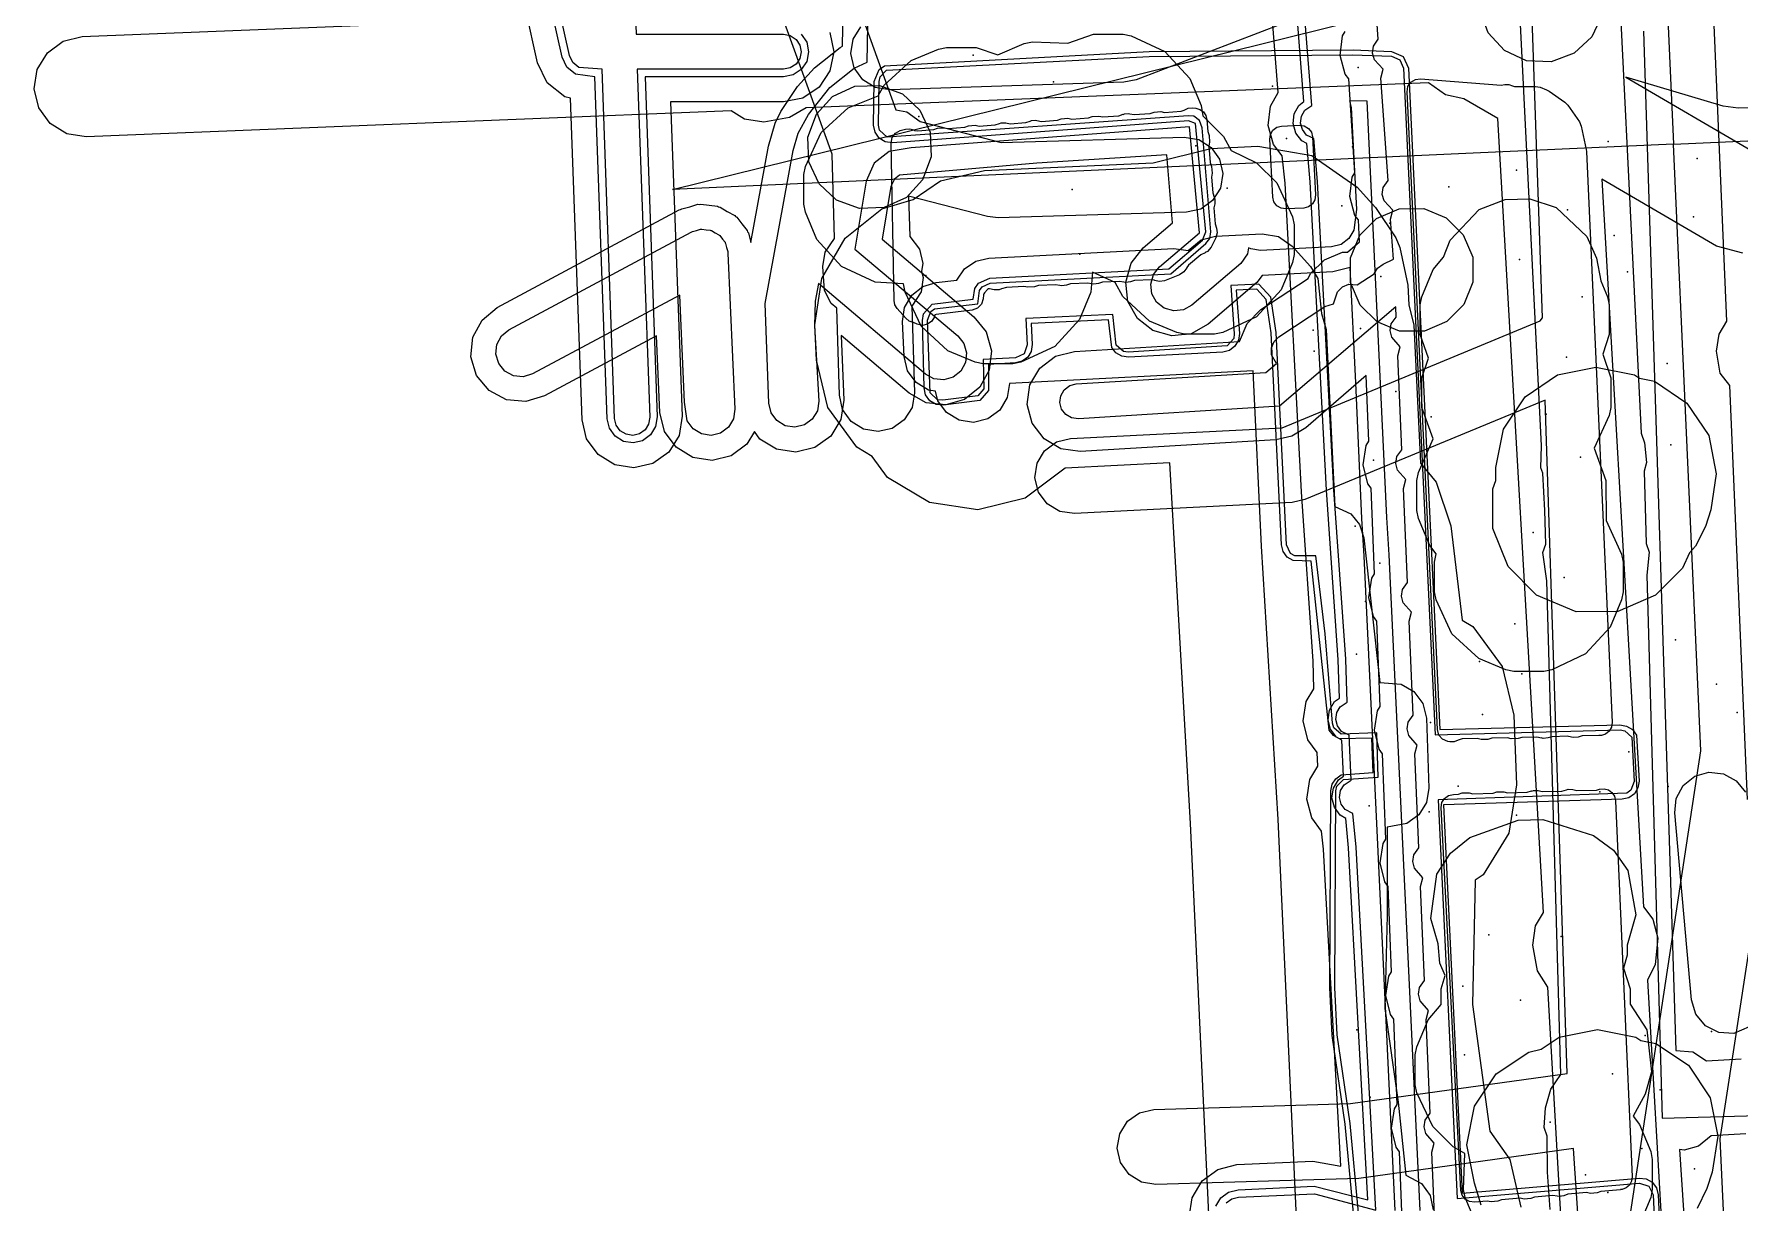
# Model space of a CAD drawing. Header units: metres. Extents: x -3943 to -3664, y 4962 to 6622.
# Drawn here: x -3943.2 to -3875.1, y 6234 to 6280.6 of the extents above; entities that cross this region are included whole.
import ezdxf

# ---------------------------------------------------------------- set-up
doc = ezdxf.new("R2010")
doc.units = ezdxf.units.M
for name, color, linetype in [('AI_GREENING_EXCLUSIONS', 1, 'Continuous'), ('AI_GREENING_LAWN', 82, 'Continuous'), ('AI_GREENING_REJECTED', 6, 'Continuous')]:
    doc.layers.add(name, color=color, linetype=linetype)

msp = doc.modelspace()

# ---------------------------------------------------------------- linework, layer by layer
at = {"layer": 'AI_GREENING_EXCLUSIONS'}
for points in [[(-3879.584, 6316.219), (-3877.774, 6276.26), (-3885.766, 6275.898), (-3917.733, 6274.45), (-3884.736, 6282.618), (-3879.584, 6316.219)], [(-3883.441, 6284.468), (-3882.455, 6284.429), (-3881.573, 6284.02), (-3880.926, 6283.321), (-3880.585, 6282.404), (-3880.624, 6281.418), (-3881.033, 6280.536), (-3881.732, 6279.889), (-3882.649, 6279.548), (-3883.635, 6279.587), (-3884.517, 6279.996), (-3885.164, 6280.695), (-3885.505, 6281.612), (-3885.466, 6282.598), (-3885.057, 6283.48), (-3884.358, 6284.127), (-3883.441, 6284.468)], [(-3909.273, 6278.613), (-3908.2, 6279.601), (-3907.116, 6280.054), (-3906.794, 6280.12), (-3905.607, 6280.12), (-3904.743, 6279.828), (-3903.686, 6280.271), (-3903.363, 6280.336), (-3901.947, 6280.289), (-3900.927, 6280.646), (-3899.739, 6280.646), (-3899.417, 6280.581), (-3898.07, 6279.951), (-3897.082, 6278.877), (-3896.629, 6277.794), (-3896.564, 6277.385), (-3895.729, 6276.558), (-3895.432, 6276.008), (-3894.421, 6275.518), (-3893.61, 6274.708), (-3892.98, 6273.361), (-3892.914, 6273.039), (-3892.914, 6271.851), (-3892.98, 6271.529), (-3893.433, 6270.445), (-3894.421, 6269.372), (-3895.767, 6268.741), (-3896.09, 6268.676), (-3897.277, 6268.676), (-3897.6, 6268.741), (-3898.683, 6269.194), (-3899.757, 6270.182), (-3900.054, 6270.731), (-3900.966, 6271.155), (-3901.031, 6270.344), (-3901.484, 6269.26), (-3902.472, 6268.187), (-3903.819, 6267.556), (-3904.141, 6267.491), (-3905.329, 6267.491), (-3905.651, 6267.556), (-3906.734, 6268.009), (-3907.808, 6268.997), (-3908.439, 6270.344), (-3908.504, 6270.684), (-3909.634, 6270.749), (-3910.98, 6271.38), (-3911.968, 6272.454), (-3912.422, 6273.537), (-3912.487, 6273.859), (-3912.487, 6275.047), (-3912.422, 6275.369), (-3911.791, 6276.716), (-3910.717, 6277.704), (-3909.522, 6278.18), (-3909.273, 6278.613)], [(-3874.791, 6212.249), (-3882.782, 6211.877), (-3914.748, 6210.387), (-3881.761, 6218.598), (-3876.678, 6252.046), (-3877.774, 6276.26), (-3869.782, 6276.622), (-3837.815, 6278.07), (-3870.813, 6269.902), (-3875.924, 6236.563), (-3875.164, 6220.241), (-3874.791, 6212.249)], [(-3909.466, 6278.604), (-3908.549, 6278.263), (-3907.85, 6277.616), (-3907.441, 6276.734), (-3907.402, 6275.748), (-3907.743, 6274.831), (-3908.39, 6274.132), (-3909.272, 6273.723), (-3910.258, 6273.684), (-3911.175, 6274.025), (-3911.874, 6274.672), (-3912.283, 6275.554), (-3912.322, 6276.54), (-3911.981, 6277.457), (-3911.334, 6278.156), (-3910.452, 6278.565), (-3909.466, 6278.604)], [(-3888.013, 6262.829), (-3887.948, 6263.152), (-3887.361, 6264.499), (-3887.814, 6265.749), (-3887.814, 6266.936), (-3887.556, 6267.722), (-3887.878, 6268.66), (-3887.878, 6269.847), (-3887.813, 6270.169), (-3887.36, 6271.253), (-3886.956, 6271.742), (-3886.687, 6272.423), (-3885.527, 6273.645), (-3884.497, 6274.052), (-3883.503, 6274.079), (-3882.453, 6273.727), (-3881.229, 6272.568), (-3880.843, 6271.712), (-3880.669, 6270.799), (-3880.405, 6270.169), (-3880.34, 6269.847), (-3880.34, 6268.66), (-3880.599, 6267.874), (-3880.276, 6266.936), (-3880.276, 6265.749), (-3880.341, 6265.427), (-3880.945, 6264.12), (-3880.474, 6262.829), (-3880.464, 6261.233), (-3879.843, 6259.901), (-3879.778, 6259.578), (-3879.778, 6258.391), (-3879.843, 6258.069), (-3880.296, 6256.985), (-3881.284, 6255.912), (-3882.63, 6255.281), (-3882.953, 6255.216), (-3884.14, 6255.216), (-3884.463, 6255.281), (-3885.546, 6255.734), (-3886.62, 6256.722), (-3887.251, 6258.069), (-3887.316, 6258.391), (-3887.316, 6259.578), (-3887.249, 6259.905), (-3887.494, 6260.236), (-3887.948, 6261.319), (-3888.013, 6261.642), (-3888.013, 6262.829)], [(-3885.781, 6271.743), (-3885.776, 6270.756), (-3886.146, 6269.857), (-3886.815, 6269.18), (-3887.716, 6268.798), (-3888.703, 6268.793), (-3889.602, 6269.163), (-3890.279, 6269.832), (-3890.661, 6270.733), (-3890.666, 6271.72), (-3890.296, 6272.619), (-3889.627, 6273.296), (-3888.726, 6273.678), (-3887.739, 6273.683), (-3886.84, 6273.313), (-3886.163, 6272.644), (-3885.781, 6271.743)], [(-3916.556, 6272.867), (-3916.389, 6272.842), (-3916.222, 6272.826), (-3916.197, 6272.813), (-3916.17, 6272.809), (-3916.026, 6272.721), (-3915.877, 6272.642), (-3915.86, 6272.621), (-3915.836, 6272.607), (-3915.737, 6272.471), (-3915.63, 6272.341), (-3915.622, 6272.314), (-3915.605, 6272.292), (-3915.565, 6272.129), (-3915.516, 6271.968), (-3915.519, 6271.94), (-3915.512, 6271.913), (-3915.233, 6265.68), (-3915.291, 6265.295), (-3915.493, 6264.961), (-3915.808, 6264.73), (-3916.187, 6264.637), (-3916.572, 6264.696), (-3916.906, 6264.898), (-3917.137, 6265.212), (-3917.247, 6265.964), (-3917.439, 6270.236), (-3923.309, 6267.089), (-3923.682, 6266.976), (-3924.07, 6267.013), (-3924.415, 6267.197), (-3924.663, 6267.498), (-3924.776, 6267.871), (-3924.739, 6268.26), (-3924.555, 6268.604), (-3924.254, 6268.852), (-3916.983, 6272.75), (-3916.957, 6272.758), (-3916.935, 6272.774), (-3916.771, 6272.814), (-3916.61, 6272.864), (-3916.583, 6272.861), (-3916.556, 6272.867)], [(-3883.694, 6266.18), (-3882.397, 6267.048), (-3880.866, 6267.352), (-3879.335, 6267.048), (-3879.136, 6266.914), (-3878.533, 6266.795), (-3877.236, 6265.927), (-3876.368, 6264.63), (-3876.064, 6263.099), (-3876.285, 6261.658), (-3876.497, 6261.003), (-3876.89, 6260.213), (-3877.139, 6259.946), (-3877.411, 6259.333), (-3878.491, 6258.253), (-3880, 6257.606), (-3881.661, 6257.59), (-3883.247, 6258.253), (-3884.37, 6259.397), (-3884.99, 6260.919), (-3884.99, 6262.503), (-3884.866, 6262.839), (-3884.866, 6263.352), (-3884.562, 6264.883), (-3883.694, 6266.18)]]:
    msp.add_lwpolyline(points, close=True, dxfattribs=at)
for points in [[(-3874.817, 6250.11), (-3875.53, 6266.629), (-3875.905, 6267.119), (-3876.057, 6267.997), (-3875.944, 6268.676), (-3875.64, 6269.188), (-3877.52, 6313.067)], [(-3882.697, 6233.743), (-3882.807, 6235.237), (-3882.811, 6236.675), (-3882.929, 6237.018), (-3882.88, 6237.797), (-3882.663, 6238.547), (-3882.274, 6239.133), (-3882.832, 6258.83), (-3882.982, 6259.965), (-3882.873, 6260.288), (-3882.911, 6261.632), (-3882.985, 6263.121), (-3883.072, 6263.338), (-3883.04, 6264.217), (-3884.272, 6289.062)], [(-3882.697, 6233.743), (-3882.807, 6235.237), (-3882.811, 6236.675), (-3882.929, 6237.018), (-3882.88, 6237.797), (-3882.663, 6238.547), (-3882.274, 6239.133), (-3882.832, 6258.83), (-3882.982, 6259.965), (-3882.873, 6260.288), (-3882.911, 6261.632), (-3882.985, 6263.121), (-3883.072, 6263.338), (-3883.04, 6264.217), (-3884.272, 6289.062)], [(-3880.276, 6289.244), (-3879.06, 6264.718), (-3878.935, 6264.333), (-3878.844, 6263.558), (-3878.943, 6263.207), (-3878.866, 6260.322), (-3878.748, 6259.979), (-3878.837, 6259.051), (-3878.222, 6237.384), (-3853.685, 6238.062)], [(-3880.276, 6289.244), (-3879.06, 6264.718), (-3878.935, 6264.333), (-3878.844, 6263.558), (-3878.943, 6263.207), (-3878.866, 6260.322), (-3878.748, 6259.979), (-3878.837, 6259.051), (-3878.222, 6237.384), (-3853.685, 6238.062)], [(-3919.322, 6284.54), (-3919.183, 6280.645), (-3913.292, 6280.645), (-3913.024, 6280.591), (-3912.797, 6280.44), (-3912.645, 6280.212), (-3912.592, 6279.945), (-3912.645, 6279.677), (-3912.797, 6279.45), (-3913.024, 6279.298), (-3913.292, 6279.245), (-3919.133, 6279.245), (-3918.637, 6265.359), (-3918.681, 6265.089), (-3918.824, 6264.857), (-3919.046, 6264.697), (-3919.311, 6264.634), (-3919.581, 6264.678), (-3919.813, 6264.821), (-3919.973, 6265.043), (-3920.036, 6265.309), (-3920.534, 6279.245), (-3921.462, 6279.314), (-3921.706, 6279.51), (-3921.84, 6279.792), (-3923.01, 6285.03)], [(-3912.585, 6280.652), (-3912.368, 6280.327), (-3912.292, 6279.945), (-3912.368, 6279.562), (-3912.585, 6279.237), (-3912.909, 6279.021), (-3913.292, 6278.945), (-3918.822, 6278.945), (-3918.337, 6265.369), (-3918.4, 6264.984), (-3918.605, 6264.652), (-3918.921, 6264.424), (-3919.301, 6264.334), (-3919.686, 6264.397), (-3920.018, 6264.602), (-3920.246, 6264.918), (-3920.336, 6265.298), (-3920.824, 6278.945), (-3921.592, 6279.044), (-3921.941, 6279.324), (-3922.133, 6279.727), (-3923.25, 6284.727)], [(-3887.255, 6232.287), (-3887.416, 6236.035), (-3887.322, 6236.39), (-3887.659, 6236.772), (-3887.724, 6237.038), (-3887.682, 6237.307), (-3887.482, 6237.583), (-3887.642, 6241.331), (-3887.548, 6241.686), (-3887.886, 6242.068), (-3887.95, 6242.334), (-3887.909, 6242.603), (-3887.709, 6242.879), (-3887.869, 6246.627), (-3887.775, 6246.982), (-3888.112, 6247.364), (-3888.177, 6247.63), (-3888.135, 6247.899), (-3887.935, 6248.175), (-3888.095, 6251.923), (-3888.002, 6252.278), (-3888.339, 6252.66), (-3888.404, 6252.926), (-3888.362, 6253.195), (-3888.162, 6253.471), (-3888.322, 6257.219), (-3888.228, 6257.574), (-3888.565, 6257.956), (-3888.63, 6258.222), (-3888.588, 6258.491), (-3888.388, 6258.767), (-3888.548, 6262.515), (-3888.455, 6262.87), (-3888.792, 6263.252), (-3888.857, 6263.518), (-3888.815, 6263.787), (-3888.615, 6264.063), (-3888.775, 6267.811), (-3888.681, 6268.166), (-3889.018, 6268.548), (-3889.083, 6268.814), (-3889.041, 6269.083), (-3888.841, 6269.359), (-3888.859, 6269.762), (-3893.496, 6265.805), (-3901.527, 6265.292), (-3901.797, 6265.33), (-3902.033, 6265.468), (-3902.198, 6265.685), (-3902.267, 6265.95), (-3902.23, 6266.22), (-3902.092, 6266.456), (-3901.874, 6266.621), (-3901.61, 6266.69), (-3894.038, 6267.139), (-3893.62, 6267.5), (-3893.822, 6267.852), (-3893.82, 6268.125), (-3893.715, 6268.377), (-3893.521, 6268.569), (-3891.689, 6269.781), (-3891.337, 6269.884), (-3891.183, 6270.37), (-3890.989, 6270.563), (-3890.737, 6270.666), (-3890.397, 6270.637), (-3889.717, 6271.087), (-3889.584, 6271.309), (-3889.365, 6271.472), (-3888.952, 6271.667), (-3889.062, 6273.26), (-3888.977, 6273.618), (-3889.324, 6273.991), (-3889.396, 6274.254), (-3889.361, 6274.525), (-3889.168, 6274.806), (-3889.449, 6278.896), (-3889.364, 6279.254), (-3889.711, 6279.627), (-3889.783, 6279.891), (-3889.748, 6280.161), (-3889.555, 6280.442), (-3889.836, 6284.532)], [(-3896.046, 6233.874), (-3895.845, 6234.208), (-3895.53, 6234.44), (-3895.152, 6234.533), (-3892.121, 6234.672), (-3889.976, 6234.124), (-3890.739, 6248.18), (-3890.856, 6249.347), (-3891.078, 6249.48), (-3891.31, 6249.794), (-3891.404, 6250.172), (-3891.347, 6250.558), (-3891.146, 6250.893), (-3890.946, 6251.041), (-3891.015, 6252.468), (-3891.228, 6252.597), (-3891.461, 6252.91), (-3891.555, 6253.289), (-3891.498, 6253.675), (-3891.297, 6254.009), (-3891.108, 6254.149), (-3891.154, 6255.684), (-3891.627, 6262.444), (-3892.276, 6274.755), (-3892.412, 6276.282), (-3892.61, 6276.393), (-3892.852, 6276.7), (-3892.958, 6277.075), (-3892.912, 6277.463), (-3892.721, 6277.803), (-3892.525, 6277.957), (-3893.046, 6284.615)], [(-3895.623, 6234.006), (-3895.403, 6234.168), (-3895.138, 6234.234), (-3892.107, 6234.373), (-3889.653, 6233.722), (-3890.439, 6248.197), (-3890.567, 6249.551), (-3890.876, 6249.702), (-3891.039, 6249.922), (-3891.105, 6250.187), (-3891.064, 6250.457), (-3890.924, 6250.691), (-3890.637, 6250.87), (-3890.724, 6252.668), (-3891.027, 6252.819), (-3891.189, 6253.038), (-3891.255, 6253.303), (-3891.215, 6253.573), (-3891.075, 6253.808), (-3890.797, 6253.984), (-3890.855, 6255.703), (-3891.328, 6262.46), (-3891.976, 6274.772), (-3892.123, 6276.481), (-3892.415, 6276.621), (-3892.584, 6276.836), (-3892.658, 6277.099), (-3892.626, 6277.37), (-3892.493, 6277.608), (-3892.211, 6277.796), (-3892.762, 6284.823)], [(-3911.444, 6280.71), (-3911.292, 6279.945), (-3911.444, 6279.179), (-3911.878, 6278.53), (-3912.527, 6278.097), (-3913.292, 6277.945), (-3917.806, 6277.945), (-3917.338, 6265.405), (-3917.463, 6264.635), (-3917.873, 6263.971), (-3918.506, 6263.514), (-3919.265, 6263.335), (-3920.035, 6263.46), (-3920.699, 6263.87), (-3921.156, 6264.503), (-3921.335, 6265.262), (-3921.794, 6278.09), (-3922.028, 6278.144), (-3922.725, 6278.702), (-3923.109, 6279.509), (-3924.049, 6283.717)], [(-3887.88, 6233.709), (-3889.127, 6259.863), (-3889.214, 6261.361), (-3889.995, 6277.971), (-3890.703, 6277.991), (-3890.635, 6277.723), (-3890.426, 6273.647), (-3890.53, 6272.827), (-3890.729, 6272.492), (-3891.042, 6272.259), (-3891.42, 6272.163), (-3894.261, 6272.017), (-3894.647, 6272.074), (-3894.733, 6272.125), (-3894.772, 6271.876), (-3895.047, 6271.497), (-3896.995, 6269.836), (-3897.335, 6269.645), (-3897.723, 6269.6), (-3898.098, 6269.706), (-3898.404, 6269.947), (-3898.595, 6270.288), (-3898.641, 6270.675), (-3898.534, 6271.051), (-3898.293, 6271.357), (-3896.69, 6272.724), (-3897.09, 6276.945), (-3908.195, 6276.116), (-3909.08, 6275.969), (-3909.68, 6275.499), (-3910.001, 6274.78), (-3910.446, 6272.071), (-3906.34, 6268.608), (-3906.097, 6268.303), (-3905.989, 6267.928), (-3906.034, 6267.54), (-3906.223, 6267.199), (-3906.528, 6266.956), (-3906.903, 6266.848), (-3907.291, 6266.893), (-3907.632, 6267.082), (-3911.897, 6270.692), (-3912.028, 6269.986), (-3912.061, 6269.002), (-3911.884, 6266.004), (-3911.944, 6265.618), (-3912.147, 6265.285), (-3912.462, 6265.055), (-3912.841, 6264.962), (-3913.226, 6265.022), (-3913.56, 6265.225), (-3913.79, 6265.54), (-3913.882, 6265.919), (-3914.026, 6269.9), (-3912.917, 6275.998), (-3912.708, 6276.694), (-3912.301, 6277.446), (-3911.444, 6278.513), (-3910.477, 6279.292), (-3909.958, 6279.527), (-3909.879, 6283.933)], [(-3911.039, 6283.797), (-3908.806, 6277.632), (-3908.376, 6277.553), (-3907.835, 6277.165), (-3904.603, 6276.322), (-3897.302, 6276.537), (-3896.725, 6276.44), (-3896.229, 6276.129), (-3895.89, 6275.652), (-3895.759, 6275.082), (-3895.856, 6274.504), (-3896.167, 6274.008), (-3896.643, 6273.669), (-3897.214, 6273.538), (-3904.73, 6273.317), (-3905.153, 6273.365), (-3908.303, 6274.187), (-3908.255, 6272.57), (-3907.87, 6272.065), (-3907.738, 6271.495), (-3907.789, 6271.193), (-3907.722, 6270.939), (-3907.802, 6270.359), (-3908.172, 6269.798), (-3908.068, 6266.329), (-3908.165, 6265.752), (-3908.476, 6265.255), (-3908.953, 6264.916), (-3909.523, 6264.785), (-3910.1, 6264.882), (-3910.596, 6265.192), (-3910.936, 6265.669), (-3911.067, 6266.239), (-3911.171, 6269.707), (-3911.39, 6269.895), (-3911.654, 6270.417), (-3911.727, 6271.376), (-3911.63, 6271.953), (-3911.254, 6272.496), (-3911.354, 6275.859), (-3911.354, 6275.859), (-3913.859, 6282.773)], [(-3897.104, 6233.443), (-3896.987, 6234.214), (-3896.583, 6234.882), (-3895.955, 6235.345), (-3895.198, 6235.532), (-3892.166, 6235.671), (-3891.056, 6235.465), (-3891.737, 6248.122), (-3891.829, 6248.846), (-3892.214, 6249.367), (-3892.403, 6250.124), (-3892.288, 6250.896), (-3891.966, 6251.433), (-3891.992, 6251.98), (-3892.365, 6252.483), (-3892.554, 6253.24), (-3892.439, 6254.012), (-3892.133, 6254.521), (-3892.152, 6255.622), (-3892.625, 6262.387), (-3893.274, 6274.698), (-3893.386, 6275.793), (-3893.743, 6276.246), (-3893.954, 6276.997), (-3893.862, 6277.772), (-3893.556, 6278.318), (-3894.009, 6284.098)], [(-3888.881, 6233.707), (-3890.126, 6259.815), (-3890.213, 6261.314), (-3890.456, 6266.726), (-3890.676, 6271.34), (-3891.369, 6271.165), (-3894.192, 6271.02), (-3894.398, 6270.736), (-3896.346, 6269.075), (-3897.027, 6268.694), (-3897.802, 6268.603), (-3898.553, 6268.815), (-3899.165, 6269.298), (-3899.546, 6269.98), (-3899.637, 6270.755), (-3899.425, 6271.505), (-3898.942, 6272.118), (-3897.773, 6273.115), (-3897.995, 6275.826), (-3903.19, 6275.498), (-3908.661, 6275.026), (-3908.868, 6274.861), (-3909.016, 6274.562), (-3909.357, 6272.472), (-3905.694, 6269.371), (-3905.208, 6268.761), (-3904.993, 6268.011), (-3905.081, 6267.235), (-3905.46, 6266.553), (-3906.07, 6266.067), (-3906.82, 6265.852), (-3907.596, 6265.94), (-3908.278, 6266.319), (-3910.994, 6268.618), (-3910.885, 6266.046), (-3911.005, 6265.275), (-3911.41, 6264.608), (-3912.04, 6264.148), (-3912.799, 6263.963), (-3913.57, 6264.083), (-3914.236, 6264.489), (-3914.453, 6264.785), (-3914.755, 6264.286), (-3915.384, 6263.824), (-3916.142, 6263.638), (-3916.913, 6263.756), (-3917.581, 6264.16), (-3918.043, 6264.788), (-3918.229, 6265.546), (-3918.367, 6268.604), (-3922.836, 6266.208), (-3923.583, 6265.981), (-3924.359, 6266.056), (-3925.048, 6266.423), (-3925.544, 6267.026), (-3925.771, 6267.772), (-3925.696, 6268.549), (-3925.329, 6269.238), (-3924.726, 6269.733), (-3917.456, 6273.631), (-3917.403, 6273.647), (-3917.358, 6273.68), (-3917.031, 6273.76), (-3916.709, 6273.859), (-3916.654, 6273.853), (-3916.6, 6273.866), (-3916.268, 6273.816), (-3915.933, 6273.783), (-3915.884, 6273.757), (-3915.829, 6273.749), (-3915.541, 6273.574), (-3915.244, 6273.416), (-3915.209, 6273.373), (-3915.161, 6273.345), (-3914.962, 6273.073), (-3914.748, 6272.813), (-3914.732, 6272.76), (-3914.699, 6272.716), (-3914.619, 6272.389), (-3914.601, 6272.329), (-3913.901, 6276.177), (-3913.626, 6277.092), (-3913.397, 6277.556), (-3912.739, 6278.557), (-3912.064, 6279.303), (-3911.039, 6280.119), (-3910.947, 6280.162), (-3910.894, 6283.075)], [(-3881.246, 6215.549), (-3882.794, 6242.609), (-3883.195, 6243.272), (-3883.391, 6244.285), (-3883.283, 6245.057), (-3882.965, 6245.597), (-3884.778, 6277.276), (-3886.139, 6278.071), (-3886.874, 6278.228), (-3887.546, 6278.701), (-3912.394, 6277.705), (-3913.063, 6277.315), (-3914.079, 6277.136), (-3914.85, 6277.258), (-3915.384, 6277.585), (-3941.129, 6276.552), (-3941.9, 6276.674), (-3942.565, 6277.081), (-3943.024, 6277.712), (-3943.207, 6278.471), (-3943.086, 6279.242), (-3942.679, 6279.907), (-3942.048, 6280.366), (-3941.289, 6280.549), (-3915.541, 6281.582)], [(-3881.385, 6230.624), (-3881.759, 6236.181), (-3890.329, 6234.986), (-3898.43, 6234.734), (-3899.007, 6234.831), (-3899.504, 6235.141), (-3899.843, 6235.618), (-3899.975, 6236.188), (-3899.878, 6236.765), (-3899.567, 6237.261), (-3899.091, 6237.601), (-3898.52, 6237.732), (-3890.662, 6237.969), (-3882.016, 6239.174), (-3882.895, 6266.041), (-3892.49, 6262.07), (-3892.988, 6261.958), (-3901.686, 6261.518), (-3902.265, 6261.603), (-3902.767, 6261.903), (-3903.117, 6262.373), (-3903.26, 6262.941), (-3903.175, 6263.52), (-3902.874, 6264.022), (-3902.405, 6264.371), (-3901.837, 6264.514), (-3893.398, 6264.941), (-3883.099, 6269.204), (-3883, 6269.332), (-3883.441, 6282.052)], [(-3893.396, 6281.064), (-3899.224, 6278.828), (-3899.712, 6278.729), (-3909.058, 6278.42), (-3909.636, 6278.515), (-3910.133, 6278.824), (-3910.474, 6279.299), (-3910.607, 6279.869), (-3910.512, 6280.447), (-3910.203, 6280.944)], [(-3888.571, 6232.631), (-3888.705, 6236.042), (-3888.838, 6236.224), (-3889.023, 6236.982), (-3888.903, 6237.753), (-3888.798, 6237.927), (-3888.931, 6241.338), (-3889.064, 6241.52), (-3889.249, 6242.278), (-3889.13, 6243.049), (-3889.024, 6243.223), (-3889.158, 6246.634), (-3889.291, 6246.816), (-3889.476, 6247.574), (-3889.356, 6248.345), (-3889.251, 6248.519), (-3889.384, 6251.93), (-3889.518, 6252.112), (-3889.702, 6252.87), (-3889.583, 6253.641), (-3889.477, 6253.815), (-3889.611, 6257.226), (-3889.744, 6257.408), (-3889.929, 6258.166), (-3889.809, 6258.937), (-3889.704, 6259.111), (-3889.838, 6262.522), (-3889.971, 6262.704), (-3890.155, 6263.462), (-3890.036, 6264.233), (-3889.931, 6264.407), (-3890.042, 6267.022), (-3892.452, 6264.94), (-3893.007, 6264.601), (-3893.641, 6264.457), (-3901.45, 6263.995), (-3902.223, 6264.101), (-3902.896, 6264.496), (-3903.368, 6265.118), (-3903.565, 6265.873), (-3903.458, 6266.646), (-3903.064, 6267.319), (-3902.442, 6267.79), (-3901.687, 6267.988), (-3895.094, 6268.378), (-3894.793, 6269.104), (-3894.238, 6269.653), (-3892.348, 6270.89), (-3892.261, 6271.097), (-3891.707, 6271.647), (-3890.985, 6271.942), (-3890.782, 6271.941), (-3890.303, 6272.363), (-3890.35, 6273.234), (-3890.488, 6273.412), (-3890.692, 6274.165), (-3890.593, 6274.939), (-3890.492, 6275.115), (-3890.738, 6278.87), (-3890.875, 6279.048), (-3891.08, 6279.801), (-3890.98, 6280.575), (-3890.879, 6280.752)], [(-3878.974, 6280.76), (-3877.683, 6240.082), (-3877, 6240.029), (-3876.451, 6239.675), (-3875.07, 6239.758)], [(-3890.545, 6233.595), (-3890.877, 6237.152), (-3891.392, 6240.686), (-3891.485, 6242.597), (-3891.447, 6250.451), (-3891.395, 6250.712), (-3891.249, 6250.934), (-3891.031, 6251.087), (-3889.761, 6251.183), (-3889.811, 6252.551), (-3891.108, 6252.52), (-3891.344, 6252.655), (-3891.51, 6252.869), (-3892.229, 6259.62), (-3892.956, 6259.639), (-3893.189, 6259.78), (-3893.352, 6259.999), (-3893.418, 6260.264), (-3893.828, 6268.723), (-3894.033, 6270.055), (-3894.406, 6270.467), (-3895.23, 6270.424), (-3895.102, 6268.706), (-3895.137, 6268.431), (-3895.275, 6268.191), (-3895.496, 6268.024), (-3895.764, 6267.955), (-3899.53, 6267.759), (-3899.796, 6267.797), (-3900.028, 6267.932), (-3900.192, 6268.145), (-3900.329, 6269.251), (-3903.412, 6269.106), (-3903.368, 6268.26), (-3903.408, 6267.989), (-3903.547, 6267.755), (-3903.766, 6267.591), (-3904.031, 6267.524), (-3905.113, 6267.468), (-3905.114, 6266.424), (-3905.454, 6266.031), (-3906.918, 6265.839), (-3907.205, 6265.87), (-3907.455, 6266.015), (-3907.625, 6266.249), (-3907.686, 6266.531), (-3907.743, 6269.223), (-3907.703, 6269.48), (-3907.368, 6269.867), (-3905.728, 6270.069), (-3905.657, 6270.499), (-3905.512, 6270.708), (-3905.055, 6270.911), (-3897.917, 6271.283), (-3896.572, 6272.431), (-3896.439, 6272.752), (-3896.85, 6277.08), (-3897.135, 6277.191), (-3908.946, 6276.308), (-3909.232, 6276.347), (-3909.478, 6276.497), (-3909.642, 6276.734), (-3909.698, 6277.017), (-3909.672, 6278.761), (-3909.476, 6279.237), (-3909.261, 6279.388), (-3898.705, 6279.955), (-3890.56, 6280.024), (-3889.023, 6279.961), (-3888.558, 6279.759), (-3888.352, 6279.295), (-3887.093, 6252.896), (-3879.91, 6253.083), (-3879.642, 6253.037), (-3879.411, 6252.892), (-3879.253, 6252.67), (-3879.144, 6250.835), (-3879.19, 6250.566), (-3879.334, 6250.334), (-3879.557, 6250.175), (-3879.823, 6250.114), (-3886.95, 6249.896), (-3886.211, 6234.394), (-3879.148, 6234.998), (-3878.869, 6234.966), (-3878.626, 6234.827), (-3878.457, 6234.604), (-3878.389, 6234.332), (-3878.311, 6232.597)], [(-3890.345, 6233.611), (-3890.678, 6237.175), (-3891.194, 6240.718), (-3891.285, 6242.596), (-3891.247, 6250.45), (-3891.21, 6250.636), (-3890.95, 6250.904), (-3889.554, 6250.99), (-3889.618, 6252.764), (-3891.044, 6252.709), (-3891.331, 6252.959), (-3891.383, 6253.146), (-3891.682, 6256.722), (-3892.054, 6259.828), (-3892.888, 6259.827), (-3893.055, 6259.928), (-3893.218, 6260.273), (-3893.629, 6268.743), (-3893.845, 6270.145), (-3894.321, 6270.671), (-3895.445, 6270.613), (-3895.302, 6268.691), (-3895.327, 6268.495), (-3895.583, 6268.204), (-3899.54, 6267.959), (-3899.73, 6267.986), (-3900.013, 6268.234), (-3900.145, 6269.46), (-3903.623, 6269.297), (-3903.568, 6268.249), (-3903.696, 6267.889), (-3904.041, 6267.724), (-3905.322, 6267.657), (-3905.303, 6266.489), (-3905.546, 6266.209), (-3906.938, 6266.038), (-3907.143, 6266.06), (-3907.442, 6266.331), (-3907.543, 6269.23), (-3907.421, 6269.574), (-3907.275, 6269.69), (-3905.538, 6269.885), (-3905.475, 6270.417), (-3905.371, 6270.567), (-3905.045, 6270.712), (-3897.839, 6271.087), (-3896.433, 6272.287), (-3896.275, 6272.497), (-3896.239, 6272.756), (-3896.586, 6276.907), (-3896.691, 6277.203), (-3896.924, 6277.368), (-3897.14, 6277.391), (-3909.165, 6276.535), (-3909.458, 6276.812), (-3909.498, 6277.014), (-3909.472, 6278.758), (-3909.434, 6278.942), (-3909.179, 6279.206), (-3898.703, 6279.756), (-3890.591, 6279.824), (-3889.031, 6279.762), (-3888.699, 6279.617), (-3888.552, 6279.286), (-3887.284, 6252.691), (-3879.905, 6252.883), (-3879.713, 6252.85), (-3879.436, 6252.588), (-3879.344, 6250.829), (-3879.48, 6250.471), (-3879.639, 6250.358), (-3887.16, 6250.09), (-3886.401, 6234.177), (-3879.13, 6234.799), (-3878.758, 6234.677), (-3878.588, 6234.323), (-3878.511, 6232.588)], [(-3867.365, 6277.835), (-3875.186, 6277.697), (-3875.788, 6277.778), (-3879.67, 6278.925), (-3874.526, 6275.921)], [(-3894.973, 6204.915), (-3897.049, 6249.147), (-3897.882, 6263.539), (-3902.058, 6263.321), (-3903.65, 6262.128), (-3905.543, 6261.658), (-3907.472, 6261.95), (-3909.143, 6262.957), (-3909.76, 6263.793), (-3910.375, 6264.169), (-3911.524, 6265.746), (-3911.982, 6267.642), (-3912.039, 6269.044), (-3911.765, 6270.891), (-3910.832, 6272.51), (-3909.37, 6273.672), (-3908.12, 6274.054), (-3907.024, 6274.793), (-3905.279, 6275.205), (-3898.54, 6275.507), (-3896.242, 6276.079), (-3894.37, 6276.176), (-3892.203, 6275.805), (-3890.404, 6274.539), (-3889.668, 6273.726), (-3888.86, 6272.521), (-3888.694, 6272.132), (-3888.38, 6270.63), (-3888.339, 6269.844), (-3888.137, 6269.035), (-3887.869, 6263.528), (-3887.244, 6262.772), (-3886.664, 6261.023), (-3886.21, 6257.257), (-3885.784, 6257.005), (-3884.605, 6255.407), (-3884.14, 6253.476), (-3884.04, 6250.689), (-3884.351, 6248.763), (-3885.376, 6247.103), (-3885.685, 6246.88), (-3885.798, 6241.927), (-3885.108, 6236.869), (-3884.301, 6235.741), (-3883.86, 6233.841)], [(-3875.009, 6271.91), (-3876.058, 6272.183), (-3880.632, 6274.855), (-3878.971, 6245.822), (-3878.597, 6245.325), (-3878.402, 6244.57), (-3878.508, 6243.519), (-3878.804, 6242.892), (-3877.562, 6221.18), (-3877.332, 6221.582), (-3876.715, 6222.06), (-3875.962, 6222.265), (-3875.188, 6222.167), (-3874.51, 6221.779)], [(-3891.161, 6197.285), (-3893.553, 6249.311), (-3894.216, 6260.212), (-3894.556, 6267.217), (-3904.279, 6266.71), (-3904.365, 6266.144), (-3904.667, 6265.643), (-3905.138, 6265.295), (-3905.706, 6265.155), (-3906.285, 6265.242), (-3906.786, 6265.544), (-3907.133, 6266.015), (-3907.227, 6266.394), (-3907.503, 6266.437), (-3908.003, 6266.742), (-3908.347, 6267.215), (-3908.485, 6267.784), (-3908.542, 6269.186), (-3908.46, 6269.74), (-3908.18, 6270.226), (-3907.741, 6270.575), (-3907.205, 6270.738), (-3906.383, 6270.828), (-3906.066, 6271.286), (-3905.62, 6271.586), (-3905.097, 6271.71), (-3897.722, 6272.094), (-3897.143, 6272.01), (-3896.627, 6272.44), (-3896.059, 6272.583), (-3894.188, 6272.681), (-3893.538, 6272.569), (-3892.998, 6272.19), (-3892.262, 6271.377), (-3891.97, 6270.898), (-3891.826, 6269.504), (-3891.633, 6268.866), (-3891.289, 6261.792), (-3890.658, 6261.502), (-3890.306, 6261.076), (-3890.132, 6260.551), (-3889.497, 6254.776), (-3888.644, 6254.712), (-3888.131, 6254.409), (-3887.777, 6253.929), (-3887.638, 6253.35), (-3887.538, 6250.563), (-3887.631, 6249.985), (-3887.939, 6249.487), (-3888.413, 6249.144), (-3889.204, 6249.002), (-3889.195, 6245.488), (-3889.294, 6241.763), (-3888.768, 6238.031), (-3888.454, 6235.107), (-3887.831, 6234.776), (-3887.491, 6234.3), (-3887.359, 6233.73)], [(-3874.443, 6241.17), (-3875.359, 6240.76), (-3875.96, 6240.8), (-3876.498, 6241.073), (-3876.884, 6241.535), (-3877.057, 6242.113), (-3877.724, 6249.567), (-3877.662, 6250.149), (-3877.381, 6250.662), (-3876.926, 6251.03), (-3876.364, 6251.194), (-3875.782, 6251.132), (-3875.268, 6250.851), (-3874.901, 6250.396)], [(-3885.638, 6233.138), (-3886.091, 6234.222), (-3886.156, 6234.544), (-3886.106, 6235.981), (-3886.573, 6236.244), (-3887.383, 6237.054), (-3888.014, 6238.401), (-3888.079, 6238.723), (-3888.079, 6239.911), (-3888.014, 6240.233), (-3887.561, 6241.316), (-3887.041, 6241.922), (-3887.041, 6242.555), (-3887.041, 6242.555), (-3886.893, 6243.076), (-3887.1, 6243.572), (-3887.165, 6244.347), (-3887.461, 6245.352), (-3887.215, 6247.13), (-3886.678, 6247.967), (-3885.896, 6248.582), (-3883.977, 6249.273), (-3882.983, 6249.3), (-3880.968, 6248.672), (-3880.163, 6248.087), (-3879.594, 6247.271), (-3879.281, 6245.504), (-3879.627, 6244.29), (-3879.627, 6243.895), (-3879.775, 6243.374), (-3879.503, 6242.555), (-3879.503, 6241.936), (-3878.835, 6240.916), (-3878.645, 6239.242), (-3878.902, 6238.339), (-3879.38, 6237.467), (-3879.136, 6237.138), (-3878.683, 6236.054), (-3878.618, 6235.732), (-3878.618, 6234.544), (-3878.683, 6234.222), (-3879.136, 6233.138)], [(-3885.455, 6233.919), (-3885.713, 6234.798), (-3886.018, 6236.329), (-3885.713, 6237.86), (-3884.846, 6239.157), (-3883.548, 6240.024), (-3883.548, 6240.024), (-3883.053, 6240.143), (-3882.336, 6240.623), (-3880.805, 6240.927), (-3879.274, 6240.623), (-3879.075, 6240.489), (-3878.472, 6240.37), (-3877.175, 6239.502), (-3876.307, 6238.205), (-3876.003, 6236.674), (-3876.224, 6235.233), (-3876.436, 6234.578), (-3876.829, 6233.788)], [(-3874.892, 6236.763), (-3876.272, 6236.681), (-3876.775, 6236.264), (-3877.341, 6236.116), (-3877.537, 6236.143), (-3877.198, 6231.097), (-3876.629, 6230.806), (-3876.266, 6230.347), (-3876.105, 6229.784), (-3875.349, 6220.499), (-3875.391, 6220.002), (-3875.681, 6219.307), (-3876.013, 6218.825), (-3876.358, 6218.601), (-3874.336, 6188.515)]]:
    msp.add_lwpolyline(points, dxfattribs=at)
at = {"layer": 'AI_GREENING_LAWN'}
for points in [[(-3884.157, 6278.567), (-3884.119, 6278.561), (-3883.283, 6278.562), (-3883.097, 6278.526), (-3882.838, 6278.423), (-3882.739, 6278.37), (-3882.112, 6277.937), (-3881.985, 6277.809), (-3881.531, 6277.15), (-3881.455, 6276.974), (-3881.252, 6276.047), (-3881.241, 6275.962), (-3880.227, 6253.174), (-3880.253, 6252.994), (-3880.341, 6252.834), (-3880.481, 6252.717), (-3880.653, 6252.658), (-3880.752, 6252.661), (-3881.418, 6252.642), (-3881.575, 6252.594), (-3881.764, 6252.574), (-3881.838, 6252.595), (-3881.84, 6252.588), (-3882.018, 6252.628), (-3882.622, 6252.611), (-3882.78, 6252.563), (-3882.969, 6252.542), (-3883.043, 6252.563), (-3883.044, 6252.557), (-3883.222, 6252.597), (-3883.826, 6252.58), (-3883.979, 6252.533), (-3884.247, 6252.526), (-3884.403, 6252.564), (-3885.03, 6252.548), (-3885.184, 6252.501), (-3885.452, 6252.494), (-3885.607, 6252.533), (-3886.211, 6252.519), (-3886.328, 6252.486), (-3886.362, 6252.466), (-3886.525, 6252.408), (-3886.699, 6252.408), (-3886.782, 6252.423), (-3886.987, 6252.51), (-3887.133, 6252.678), (-3887.193, 6252.892), (-3888.407, 6278.347), (-3888.372, 6278.555), (-3888.255, 6278.73), (-3888.077, 6278.841), (-3887.868, 6278.869), (-3884.653, 6278.615), (-3884.5, 6278.638), (-3884.345, 6278.637), (-3884.198, 6278.588), (-3884.157, 6278.567)], [(-3906.065, 6276.934), (-3905.914, 6276.989), (-3905.646, 6277.01), (-3905.489, 6276.979), (-3904.854, 6277.027), (-3904.681, 6277.085), (-3904.678, 6277.078), (-3904.607, 6277.107), (-3904.417, 6277.106), (-3904.255, 6277.074), (-3903.621, 6277.121), (-3903.448, 6277.178), (-3903.448, 6277.176), (-3903.396, 6277.198), (-3903.232, 6277.21), (-3903.179, 6277.196), (-3903.178, 6277.198), (-3902.998, 6277.167), (-3902.363, 6277.214), (-3902.212, 6277.268), (-3901.945, 6277.288), (-3901.787, 6277.256), (-3901.129, 6277.304), (-3900.977, 6277.358), (-3900.71, 6277.378), (-3900.553, 6277.346), (-3899.917, 6277.391), (-3899.744, 6277.448), (-3899.743, 6277.446), (-3899.692, 6277.468), (-3899.529, 6277.479), (-3899.475, 6277.465), (-3899.475, 6277.468), (-3899.295, 6277.437), (-3898.659, 6277.484), (-3898.508, 6277.538), (-3898.241, 6277.558), (-3898.083, 6277.526), (-3897.425, 6277.574), (-3897.298, 6277.619), (-3897.138, 6277.693), (-3896.957, 6277.705), (-3896.841, 6277.692), (-3896.677, 6277.643), (-3896.538, 6277.542), (-3896.442, 6277.4), (-3896.4, 6277.233), (-3896.364, 6276.756), (-3896.308, 6276.603), (-3896.287, 6276.338), (-3896.317, 6276.18), (-3896.263, 6275.521), (-3896.207, 6275.371), (-3896.186, 6275.103), (-3896.216, 6274.946), (-3896.165, 6274.311), (-3896.106, 6274.138), (-3896.113, 6274.136), (-3896.084, 6274.065), (-3896.084, 6273.875), (-3896.115, 6273.712), (-3896.064, 6273.077), (-3896.007, 6272.91), (-3895.982, 6272.713), (-3896.035, 6272.522), (-3896.224, 6272.152), (-3896.374, 6271.976), (-3896.469, 6271.936), (-3896.464, 6271.925), (-3896.644, 6271.841), (-3897.13, 6271.429), (-3897.2, 6271.331), (-3897.201, 6271.328), (-3897.313, 6271.157), (-3897.484, 6271.044), (-3898.091, 6270.807), (-3898.29, 6270.773), (-3898.486, 6270.821), (-3898.492, 6270.823), (-3898.61, 6270.846), (-3899.288, 6270.81), (-3899.445, 6270.757), (-3899.633, 6270.732), (-3899.708, 6270.751), (-3899.709, 6270.745), (-3899.888, 6270.78), (-3900.567, 6270.743), (-3900.723, 6270.691), (-3900.912, 6270.665), (-3900.986, 6270.684), (-3900.987, 6270.678), (-3901.167, 6270.713), (-3901.845, 6270.677), (-3902.002, 6270.624), (-3902.19, 6270.599), (-3902.264, 6270.618), (-3902.266, 6270.611), (-3902.445, 6270.647), (-3903.123, 6270.61), (-3903.275, 6270.559), (-3903.543, 6270.545), (-3903.7, 6270.58), (-3904.401, 6270.543), (-3904.591, 6270.48), (-3904.591, 6270.481), (-3904.691, 6270.44), (-3904.894, 6270.444), (-3905.076, 6270.485), (-3905.116, 6270.487), (-3905.148, 6270.463), (-3905.279, 6270.322), (-3905.301, 6270.289), (-3905.311, 6270.25), (-3905.326, 6270.083), (-3905.395, 6269.868), (-3905.553, 6269.706), (-3905.766, 6269.629), (-3907.203, 6269.461), (-3907.25, 6269.444), (-3907.273, 6269.372), (-3907.378, 6269.19), (-3907.548, 6269.068), (-3907.753, 6269.026), (-3907.958, 6269.071), (-3908.109, 6269.141), (-3908.117, 6269.142), (-3908.281, 6269.199), (-3908.415, 6269.308), (-3908.757, 6269.701), (-3908.846, 6269.849), (-3908.879, 6270.019), (-3909.002, 6276.303), (-3908.958, 6276.518), (-3908.826, 6276.693), (-3908.633, 6276.796), (-3908.426, 6276.851), (-3908.258, 6276.867), (-3908.094, 6276.826), (-3908.053, 6276.808), (-3907.934, 6276.788), (-3907.299, 6276.838), (-3907.148, 6276.893), (-3906.881, 6276.914), (-3906.723, 6276.883), (-3906.065, 6276.934)], [(-3892.177, 6276.543), (-3892.058, 6274.233), (-3892.086, 6274.04), (-3892.186, 6273.873), (-3892.342, 6273.756), (-3892.532, 6273.708), (-3893.245, 6273.672), (-3893.438, 6273.7), (-3893.605, 6273.8), (-3893.722, 6273.956), (-3893.77, 6274.145), (-3893.888, 6276.455), (-3893.86, 6276.648), (-3893.76, 6276.815), (-3893.604, 6276.932), (-3893.415, 6276.98), (-3892.702, 6277.016), (-3892.509, 6276.988), (-3892.341, 6276.888), (-3892.225, 6276.732), (-3892.177, 6276.543)], [(-3884.55, 6250.415), (-3884.395, 6250.376), (-3883.61, 6250.399), (-3883.435, 6250.449), (-3883.433, 6250.443), (-3883.36, 6250.468), (-3883.17, 6250.458), (-3883.01, 6250.419), (-3882.226, 6250.441), (-3882.05, 6250.491), (-3882.048, 6250.485), (-3881.976, 6250.51), (-3881.786, 6250.5), (-3881.625, 6250.461), (-3880.841, 6250.483), (-3880.725, 6250.516), (-3880.546, 6250.533), (-3880.373, 6250.486), (-3880.228, 6250.382), (-3880.129, 6250.232), (-3880.089, 6250.057), (-3879.421, 6235.051), (-3879.445, 6234.876), (-3879.528, 6234.72), (-3879.66, 6234.603), (-3879.824, 6234.539), (-3879.892, 6234.537), (-3879.891, 6234.533), (-3880.675, 6234.465), (-3880.825, 6234.409), (-3881.092, 6234.386), (-3881.25, 6234.415), (-3881.994, 6234.352), (-3882.15, 6234.294), (-3882.337, 6234.263), (-3882.412, 6234.279), (-3882.413, 6234.273), (-3882.593, 6234.302), (-3883.315, 6234.239), (-3883.465, 6234.183), (-3883.732, 6234.16), (-3883.89, 6234.19), (-3884.634, 6234.126), (-3884.785, 6234.07), (-3885.052, 6234.047), (-3885.209, 6234.077), (-3885.722, 6234.034), (-3885.92, 6234.057), (-3886.093, 6234.155), (-3886.214, 6234.314), (-3886.263, 6234.506), (-3887.043, 6249.785), (-3887.014, 6249.98), (-3886.912, 6250.149), (-3886.752, 6250.265), (-3886.56, 6250.31), (-3886.356, 6250.317), (-3886.203, 6250.364), (-3885.935, 6250.373), (-3885.779, 6250.334), (-3884.972, 6250.359), (-3884.818, 6250.407), (-3884.55, 6250.415)]]:
    msp.add_lwpolyline(points, close=True, dxfattribs=at)
at = {"layer": 'AI_GREENING_REJECTED'}
for p in [(-3905.73, 6279.81), (-3902.52, 6278.75), (-3890.36, 6279.32), (-3893.78, 6278.57), (-3907.89, 6277.36), (-3896.84, 6276.19), (-3893.22, 6276.48), (-3890.58, 6276.15), (-3880.38, 6276.36), (-3876.83, 6275.69), (-3884.04, 6275.22), (-3901.77, 6274.45), (-3895.59, 6274.5), (-3886.74, 6274.56), (-3891.01, 6273.79), (-3882.01, 6273.64), (-3876.98, 6273.36), (-3889.1, 6273.1), (-3880.14, 6272.61), (-3901.47, 6271.87), (-3883.92, 6271.66), (-3907.62, 6271.02), (-3889.45, 6270.97), (-3879.61, 6271.16), (-3881.42, 6270.17), (-3897.24, 6268.67), (-3892.15, 6268.84), (-3890.27, 6268.9), (-3892.11, 6268), (-3882.04, 6267.76), (-3878.02, 6267.5), (-3888.85, 6266.38), (-3887.44, 6265.38), (-3882.86, 6265.48), (-3881.49, 6263.76), (-3877.88, 6264.26), (-3889.75, 6263.65), (-3890.48, 6261.01), (-3883.38, 6260.76), (-3889.5, 6259.53), (-3882.14, 6258.97), (-3890.07, 6258.01), (-3884.1, 6257.11), (-3877.69, 6256.48), (-3890.43, 6255.91), (-3885.52, 6255.61), (-3883.82, 6255.12), (-3876.05, 6254.71), (-3875.23, 6253.58), (-3887.47, 6253.18), (-3885.4, 6253.49), (-3879.56, 6252), (-3886.37, 6250.63), (-3880.71, 6250.41), (-3877.98, 6250.62), (-3889.92, 6249.85), (-3887.52, 6249.61), (-3884.04, 6249.48), (-3885.15, 6244.71), (-3882.25, 6244.64), (-3886.18, 6242.65), (-3883.88, 6242.1), (-3890.41, 6240.91), (-3878.9, 6240.68), (-3876.25, 6240.85), (-3886.11, 6239.92), (-3888.1, 6239.48), (-3880.21, 6239.16), (-3889.88, 6238.23), (-3878.3, 6238.52), (-3882.7, 6237.23), (-3879.03, 6236.18), (-3876.93, 6235.37), (-3881.29, 6235.13), (-3880.4, 6234.42)]:
    msp.add_point(p, dxfattribs=at)

doc.saveas('drawing.dxf')
